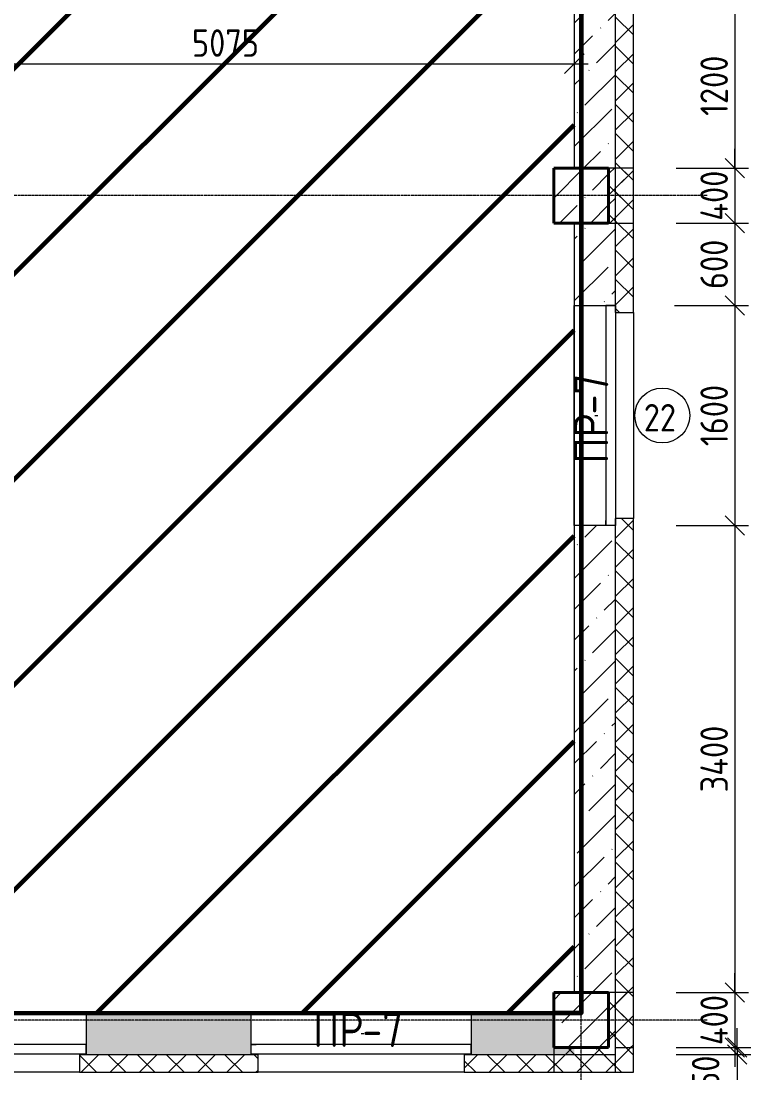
# Model space of a CAD drawing. Header units: millimetres. Extents: x -56773 to 323062, y -262288 to 76460.
# Drawn here: x 57535 to 62844, y -105329 to -97673 of the extents above; entities that cross this region are included whole.
import ezdxf

# ---------------------------------------------------------------- set-up
doc = ezdxf.new("R2010")
doc.units = ezdxf.units.MM
doc.linetypes.add('ADSK_Линия сетки', pattern=[25, 20, -2.5, 0, -2.5])
for name, color, linetype, lineweight in [('1.1)Стяжка керамзит  2 этаж', 5, 'Continuous', 60), ('3.1 Штукатурка внешн стен', 5, 'Continuous', 60), ('_ Окна', 7, 'Continuous', 18), ('Марки', 7, 'Continuous', 20), ('Марки окон', 7, 'Continuous', 20), ('Несущие колонны', 7, 'Continuous', 18), ('Окна', 7, 'Continuous', 9), ('Оси', 7, 'Continuous', 9), ('Размеры', 7, 'Continuous', 9), ('Стены внутренние', 7, 'Continuous', 18), ('Стены наружные', 7, 'Continuous', 18), ('Стены штриховка', 7, 'Continuous', 9)]:
    doc.layers.add(name, color=color, linetype=linetype, lineweight=lineweight)
doc.styles.add('GOST Common_2', font='', dxfattribs={"width": 0.9, "height": 250})
doc.styles.add('GOST Common_3', font='', dxfattribs={"width": 0.9, "height": 200})
doc.styles.get('GOST Common_2').set_extended_font_data('GOST Common')
doc.styles.get('GOST Common_3').set_extended_font_data('GOST Common')
doc.dimstyles.new('ADSK_Основной_2_0', dxfattribs={"dimscale": 304.8, "dimtxt": 201.142999, "dimasz": 0.463911, "dimexe": 0.328084, "dimexo": 0.328084, "dimgap": 0.164042, "dimtad": 1, "dimdec": 3, "dimrnd": 0.001, "dimdsep": 46, "dimtxsty": 'GOST Common_3', "dimblk1": 'OBLIQUE', "dimblk2": 'OBLIQUE', "dimsah": 1, "dimcen": 0.09, "dimdle": 0.328084, "dimazin": 2, "dimtfac": 1, "dimtdec": 4, "dimtix": 1, "dimtmove": 0, "dimatfit": 3, "dimfxl": 1, "dimtvp": 1, "dimtolj": 1, "dimtzin": 0, "dimlwd": 20, "dimlwe": 20, "dimarcsym": 2})
doc.dimstyles.new('ADSK_Основной_2_0_1', dxfattribs={"dimscale": 304.8, "dimtxt": 201.142999, "dimasz": 0.463911, "dimexe": 0.328084, "dimexo": 0.328084, "dimgap": 0.164042, "dimtad": 1, "dimdec": 3, "dimrnd": 0.001, "dimdsep": 46, "dimtxsty": 'GOST Common_3', "dimblk1": 'OBLIQUE', "dimblk2": 'OBLIQUE', "dimsah": 1, "dimcen": 0.09, "dimdle": 0.328084, "dimazin": 2, "dimtfac": 1, "dimtdec": 4, "dimtix": 1, "dimtmove": 1, "dimatfit": 3, "dimfxl": 1, "dimtvp": 1, "dimtolj": 1, "dimtzin": 0, "dimlwd": 20, "dimlwe": 20, "dimarcsym": 2})
doc.dimstyles.new('ADSK_Основной_2_0_2', dxfattribs={"dimscale": 304.8, "dimtxt": 201.142999, "dimasz": 0.463911, "dimexe": 0.328084, "dimexo": 0.328084, "dimgap": 0.164042, "dimtad": 1, "dimdec": 3, "dimrnd": 0.001, "dimdsep": 46, "dimtxsty": 'GOST Common_3', "dimblk1": 'OBLIQUE', "dimblk2": 'OBLIQUE', "dimsah": 1, "dimcen": 0.09, "dimdle": 0.328084, "dimazin": 2, "dimtfac": 1, "dimtdec": 4, "dimtix": 1, "dimtmove": 0, "dimatfit": 3, "dimfxl": 1, "dimtvp": 1, "dimtolj": 1, "dimtzin": 0, "dimlwd": 20, "dimlwe": 20, "dimarcsym": 2})
pattern_1 = [(45, (9.36, -97949.04), (-224.5064, 224.5064), []), (45, (233.87, -97949.04), (-224.5064, 224.5064), [396.875, -79.375, 3.353, -76.022])]
pattern_2 = [(45, (9.36, -97949.04), (84.18955, 308.69595), [396.875, -79.375, 3.353, -76.022])]
pattern_3 = [(45, (9.36, -97949.04), (-106.066, 106.066), []), (135, (9.36, -97949.04), (-106.066, -106.066), [])]

# ---------------------------------------------------------------- blocks, each defined once
blk = doc.blocks.new('ADSK_КолоннаЖБ_Прямоугольная - 400x400 мм-1807143-Кладочный план 2-го этаж')
at = {"layer": 'Несущие колонны', "lineweight": 40}
for p, q in [((-200, 200), (200, 200)), ((-200, -200), (-200, 200)), ((200, 200), (200, -200)), ((200, -200), (-200, -200))]:
    blk.add_line(p, q, dxfattribs=at)
blk = doc.blocks.new('ОКНО L03 _2СТ_RS - ОК-5_1600х2000h-3556615-Кладочный план 2-го этаж')
at = {"layer": '_ Окна'}
for p, q in [((-838.1, 149), (761.9, 149)), ((-838.1, 149), (-838.1, 79)), ((-838.1, 149), (-833.1, 149)), ((-838.1, 79), (761.9, 79)), ((-838.1, 79), (-803.1, 79)), ((-818.1, 149), (-38.1, 149)), ((-818.1, 79), (-38.1, 79)), ((-38.1, 149), (741.9, 149)), ((-38.1, 79), (741.9, 79)), ((761.9, 79), (726.9, 79)), ((761.9, 149), (756.9, 149)), ((761.9, 149), (761.9, 79))]:
    blk.add_line(p, q, dxfattribs=at)
at = {"layer": 'Окна'}
blk.add_line((-888.1, -150), (811.9, -150), dxfattribs=at)
blk = doc.blocks.new('_Oblique')
at = {"color": 0, "linetype": 'ByBlock', "lineweight": -2}
blk.add_line((-0.5, -0.5), (0.5, 0.5), dxfattribs=at)
blk = doc.blocks.new('*D4539')
at = {"layer": 'Defpoints', "color": 0, "transparency": 16777216}
for p in [(62200.4, -97544.1), (62201.5, -98744.1), (62726.8, -98744.1)]:
    blk.add_point(p, dxfattribs=at)
at = {"layer": 'Размеры', "color": 0, "lineweight": 20, "transparency": 16777216}
for p, q in [((62726.8, -97444.1), (62726.8, -98844.1)), ((62300.4, -97544.1), (62826.8, -97544.1)), ((62301.5, -98744.1), (62826.8, -98744.1))]:
    blk.add_line(p, q, dxfattribs=at)
at = {"layer": 'Размеры', "color": 0, "lineweight": 20, "transparency": 16777216, "xscale": 141.4, "yscale": 141.4, "zscale": 141.4}
for p, rotation in [((62726.8, -97544.1), 90), ((62726.8, -98744.1), 270)]:
    blk.add_blockref('_Oblique', p, dxfattribs=dict(at, rotation=rotation))
at = {"layer": 'Размеры', "color": 0, "lineweight": 9, "transparency": 16777216, "insert": (62576.8, -98144.1), "char_height": 200, "width": 560.473, "attachment_point": 5, "rotation": 90, "style": 'GOST Common_3'}
blk.add_mtext('\\A1;1200', dxfattribs=at)
blk = doc.blocks.new('*D4540')
at = {"layer": 'Defpoints', "color": 0, "transparency": 16777216}
for p in [(62201.5, -98744.1), (62201.4, -99144.1), (62726.8, -99144.1)]:
    blk.add_point(p, dxfattribs=at)
at = {"layer": 'Размеры', "color": 0, "lineweight": 20, "transparency": 16777216}
for p, q in [((62726.8, -98744.1), (62726.8, -98602.7)), ((62301.5, -98744.1), (62826.8, -98744.1)), ((62726.8, -98744.1), (62726.8, -99144.1)), ((62301.4, -99144.1), (62826.8, -99144.1)), ((62726.8, -99144.1), (62726.8, -99285.5))]:
    blk.add_line(p, q, dxfattribs=at)
at = {"layer": 'Размеры', "color": 0, "lineweight": 20, "transparency": 16777216, "xscale": 141.4, "yscale": 141.4, "zscale": 141.4}
for p, rotation in [((62726.8, -98744.1), 270), ((62726.8, -99144.1), 90)]:
    blk.add_blockref('_Oblique', p, dxfattribs=dict(at, rotation=rotation))
at = {"layer": 'Размеры', "color": 0, "lineweight": 9, "transparency": 16777216, "insert": (62576.8, -98944.1), "char_height": 200, "width": 474.561, "attachment_point": 5, "rotation": 90, "style": 'GOST Common_3'}
blk.add_mtext('\\A1;400', dxfattribs=at)
blk = doc.blocks.new('*D4541')
at = {"layer": 'Defpoints', "color": 0, "transparency": 16777216}
for p in [(62201.4, -99144.1), (62187.7, -99744.1), (62726.8, -99744.1)]:
    blk.add_point(p, dxfattribs=at)
at = {"layer": 'Размеры', "color": 0, "lineweight": 20, "transparency": 16777216}
for p, q in [((62726.8, -99044.1), (62726.8, -99844.1)), ((62301.4, -99144.1), (62826.8, -99144.1)), ((62287.7, -99744.1), (62826.8, -99744.1))]:
    blk.add_line(p, q, dxfattribs=at)
at = {"layer": 'Размеры', "color": 0, "lineweight": 20, "transparency": 16777216, "xscale": 141.4, "yscale": 141.4, "zscale": 141.4}
for p, rotation in [((62726.8, -99144.1), 90), ((62726.8, -99744.1), 270)]:
    blk.add_blockref('_Oblique', p, dxfattribs=dict(at, rotation=rotation))
at = {"layer": 'Размеры', "color": 0, "lineweight": 9, "transparency": 16777216, "insert": (62576.8, -99444.1), "char_height": 200, "width": 454.106, "attachment_point": 5, "rotation": 90, "style": 'GOST Common_3'}
blk.add_mtext('\\A1;600', dxfattribs=at)
blk = doc.blocks.new('*D4542')
at = {"layer": 'Defpoints', "color": 0, "transparency": 16777216}
for p in [(62187.7, -99744.1), (62200.4, -101344.1), (62726.8, -101344.1)]:
    blk.add_point(p, dxfattribs=at)
at = {"layer": 'Размеры', "color": 0, "lineweight": 20, "transparency": 16777216}
for p, q in [((62726.8, -99644.1), (62726.8, -101444.1)), ((62287.7, -99744.1), (62826.8, -99744.1)), ((62300.4, -101344.1), (62826.8, -101344.1))]:
    blk.add_line(p, q, dxfattribs=at)
at = {"layer": 'Размеры', "color": 0, "lineweight": 20, "transparency": 16777216, "xscale": 141.4, "yscale": 141.4, "zscale": 141.4}
for p, rotation in [((62726.8, -99744.1), 90), ((62726.8, -101344.1), 270)]:
    blk.add_blockref('_Oblique', p, dxfattribs=dict(at, rotation=rotation))
at = {"layer": 'Размеры', "color": 0, "lineweight": 9, "transparency": 16777216, "insert": (62576.8, -100544.1), "char_height": 200, "width": 560.473, "attachment_point": 5, "rotation": 90, "style": 'GOST Common_3'}
blk.add_mtext('\\A1;1600', dxfattribs=at)
blk = doc.blocks.new('*D4543')
at = {"layer": 'Defpoints', "color": 0, "transparency": 16777216}
for p in [(62200.4, -101344.1), (62201.5, -104744.1), (62726.8, -104744.1)]:
    blk.add_point(p, dxfattribs=at)
at = {"layer": 'Размеры', "color": 0, "lineweight": 20, "transparency": 16777216}
for p, q in [((62726.8, -101244.1), (62726.8, -104844.1)), ((62300.4, -101344.1), (62826.8, -101344.1)), ((62301.5, -104744.1), (62826.8, -104744.1))]:
    blk.add_line(p, q, dxfattribs=at)
at = {"layer": 'Размеры', "color": 0, "lineweight": 20, "transparency": 16777216, "xscale": 141.4, "yscale": 141.4, "zscale": 141.4}
for p, rotation in [((62726.8, -101344.1), 90), ((62726.8, -104744.1), 270)]:
    blk.add_blockref('_Oblique', p, dxfattribs=dict(at, rotation=rotation))
at = {"layer": 'Размеры', "color": 0, "lineweight": 9, "transparency": 16777216, "insert": (62576.8, -103044.1), "char_height": 200, "width": 625.93, "attachment_point": 5, "rotation": 90, "style": 'GOST Common_3'}
blk.add_mtext('\\A1;3400', dxfattribs=at)
blk = doc.blocks.new('*D4544')
at = {"layer": 'Defpoints', "color": 0, "transparency": 16777216}
for p in [(62201.5, -104744.1), (62201.5, -105144.1), (62726.8, -105144.1)]:
    blk.add_point(p, dxfattribs=at)
at = {"layer": 'Размеры', "color": 0, "lineweight": 20, "transparency": 16777216}
for p, q in [((62726.8, -104744.1), (62726.8, -104602.7)), ((62301.5, -104744.1), (62826.8, -104744.1)), ((62726.8, -104744.1), (62726.8, -105144.1)), ((62301.5, -105144.1), (62826.8, -105144.1)), ((62726.8, -105144.1), (62726.8, -105285.5))]:
    blk.add_line(p, q, dxfattribs=at)
at = {"layer": 'Размеры', "color": 0, "lineweight": 20, "transparency": 16777216, "xscale": 141.4, "yscale": 141.4, "zscale": 141.4}
for p, rotation in [((62726.8, -104744.1), 270), ((62726.8, -105144.1), 90)]:
    blk.add_blockref('_Oblique', p, dxfattribs=dict(at, rotation=rotation))
at = {"layer": 'Размеры', "color": 0, "lineweight": 9, "transparency": 16777216, "insert": (62576.8, -104944.1), "char_height": 200, "width": 474.561, "attachment_point": 5, "rotation": 90, "style": 'GOST Common_3'}
blk.add_mtext('\\A1;400', dxfattribs=at)
blk = doc.blocks.new('*D4545')
at = {"layer": 'Defpoints', "color": 0, "transparency": 16777216}
for p in [(62201.5, -105144.1), (62201.4, -105194.1), (62744.5, -105194.1)]:
    blk.add_point(p, dxfattribs=at)
at = {"layer": 'Размеры', "color": 0, "lineweight": 20, "transparency": 16777216}
for p, q in [((62744.5, -105144.1), (62744.5, -105002.7)), ((62301.5, -105144.1), (62844.5, -105144.1)), ((62744.5, -105144.1), (62744.5, -105194.1)), ((62301.4, -105194.1), (62844.5, -105194.1)), ((62744.5, -105194.1), (62744.5, -105476.9))]:
    blk.add_line(p, q, dxfattribs=at)
at = {"layer": 'Размеры', "color": 0, "lineweight": 20, "transparency": 16777216, "xscale": 141.4, "yscale": 141.4, "zscale": 141.4}
for p, rotation in [((62744.5, -105144.1), 270), ((62744.5, -105194.1), 90)]:
    blk.add_blockref('_Oblique', p, dxfattribs=dict(at, rotation=rotation))
at = {"layer": 'Размеры', "color": 0, "lineweight": 9, "transparency": 16777216, "insert": (62415.4, -105444.9), "char_height": 200, "width": 302.737, "attachment_point": 1, "rotation": 90, "line_spacing_factor": 1.022761, "style": 'GOST Common_3'}
blk.add_mtext('\\A1;50', dxfattribs=at)
blk = doc.blocks.new('*D4877')
at = {"layer": 'Defpoints', "color": 0, "transparency": 16777216}
for p in [(61559.4, -97883.5), (61559.4, -97983.5), (56484.4, -98369.1)]:
    blk.add_point(p, dxfattribs=at)
at = {"layer": 'Размеры', "color": 0, "lineweight": 20, "transparency": 16777216}
for p, q in [((56484.4, -98269.1), (56484.4, -97883.5)), ((56384.4, -97983.5), (61659.4, -97983.5)), ((61559.4, -97983.5), (61559.4, -98083.5))]:
    blk.add_line(p, q, dxfattribs=at)
at = {"layer": 'Размеры', "color": 0, "lineweight": 20, "transparency": 16777216, "xscale": 141.4, "yscale": 141.4, "zscale": 141.4, "rotation": 180}
blk.add_blockref('_Oblique', (56484.4, -97983.5), dxfattribs=at)
at = {"layer": 'Размеры', "color": 0, "lineweight": 20, "transparency": 16777216, "xscale": 141.4, "yscale": 141.4, "zscale": 141.4}
blk.add_blockref('_Oblique', (61559.4, -97983.5), dxfattribs=at)
at = {"layer": 'Размеры', "color": 0, "lineweight": 9, "transparency": 16777216, "insert": (59021.9, -97833.5), "char_height": 200, "width": 605.475, "attachment_point": 5, "style": 'GOST Common_3'}
blk.add_mtext('\\A1;5075', dxfattribs=at)
blk = doc.blocks.new('М_окна1 - Маркировка типоразмера-1510237-Кладочный план 2-го этаж')
at = {"layer": 'Марки окон'}
blk.add_circle((0, 0), 2, dxfattribs=at)
blk = doc.blocks.new('ADSK_Марка_Отверстие - Экземпляр_Только Марка-157312-Кладочный план 2-го этаж')
at = {"layer": 'Марки'}
blk.add_line((0, 0), (0.2, 0), dxfattribs=at)

msp = doc.modelspace()

# ---------------------------------------------------------------- hatches: boundary and pattern name
at = {"layer": '1.1)Стяжка керамзит  2 этаж', "transparency": 33554687}
h = msp.add_hatch(dxfattribs=at)
h.set_pattern_fill('ANSI31', color=5, scale=333)
h.paths.add_polyline_path([(61559.3615, -95894.0666), (61559.3615, -95119.0666), (60184.3615, -95119.0666), (60184.3615, -94994.0666), (60309.3615, -94994.0666), (60309.3615, -94269.0666), (61559.3615, -94269.0666), (61559.3615, -93744.0666), (61559.3615, -92094.0666), (61559.3615, -88744.0666), (61409.3615, -88744.0666), (61409.3615, -88594.0666), (60809.3615, -88594.0666), (59159.3615, -88594.0666), (58859.3615, -88594.0666), (58859.3615, -92369.0666), (58734.3615, -92369.0666), (58734.3615, -88594.0666), (58009.3615, -88594.0666), (56359.3615, -88594.0666), (55809.3615, -88594.0666), (55809.3615, -88744.0666), (55534.3615, -88744.0666), (55534.3615, -92344.0666), (55409.3615, -92344.0666), (55409.3615, -88744.0666), (55409.3615, -88594.0666), (54809.3615, -88594.0666), (53159.3615, -88594.0666), (52759.3615, -88594.0666), (52759.3615, -94994.0666), (53184.3615, -94994.0666), (53184.3615, -95119.0666), (52534.3615, -95119.0666), (52534.3615, -94994.0666), (52634.3615, -94994.0666), (52634.3615, -88594.0666), (52009.3615, -88594.0666), (50359.3615, -88594.0666), (49862.837, -88594.0666), (49862.837, -94269.0666), (51184.3615, -94269.0666), (51184.3615, -94994.0666), (51284.3615, -94994.0666), (51284.3615, -95119.0666), (50169.3615, -95119.0666), (50169.3615, -95344.0666), (49862.837, -95344.0666), (49862.837, -98369.0666), (50734.3615, -98369.0666), (50734.3615, -98494.0666), (50609.3615, -98494.0666), (50609.3615, -99219.0666), (49862.837, -99219.0666), (49862.837, -104894.0666), (50409.3615, -104894.0666), (52059.3615, -104894.0666), (52459.3615, -104894.0666), (52459.3615, -101344.0666), (52584.3615, -101344.0666), (52584.3615, -104894.0666), (53209.3615, -104894.0666), (54859.3615, -104894.0666), (55409.3615, -104894.0666), (55409.3615, -104744.0666), (55684.3615, -104744.0666), (55684.3615, -101444.0666), (55809.3615, -101444.0666), (55809.3615, -104744.0666), (55809.3615, -104894.0666), (56409.3615, -104894.0666), (58059.3615, -104894.0666), (59209.3615, -104894.0666), (60859.3615, -104894.0666), (61409.3615, -104894.0666), (61409.3615, -104744.0666), (61559.3615, -104744.0666), (61559.3615, -101344.0666), (61559.3615, -99694.0666), (61559.3615, -99144.0666), (61409.3615, -99144.0666), (61409.3615, -98744.0666), (61559.3615, -98744.0666), (61559.3615, -97544.0666)])
h.paths.add_polyline_path([(56484.3615, -98369.0666), (56484.3615, -99219.0666), (55809.3615, -99219.0666), (55809.3615, -100244.0666), (55684.3615, -100244.0666), (55684.3615, -99219.0666), (52584.3615, -99219.0666), (52584.3615, -100344.0666), (52459.3615, -100344.0666), (52459.3615, -99219.0666), (52059.3615, -99219.0666), (52059.3615, -98494.0666), (51934.3615, -98494.0666), (51934.3615, -98369.0666)], flags=16)
h.paths.add_polyline_path([(55709.3615, -100219.0666), (55709.3615, -99194.0666), (55684.3615, -99194.0666), (55684.3615, -99219.0666)], flags=0)
h.paths.add_polyline_path([(56459.3615, -98394.0666), (56459.3615, -99194.0666), (55809.3615, -99194.0666), (55809.3615, -99219.0666), (55784.3615, -100219.0666), (55784.3615, -99144.0666), (55709.3615, -99144.0666), (54559.3615, -99144.0666), (54559.3615, -98469.0666), (54509.3615, -98469.0666), (54509.3615, -99144.0666), (53034.3615, -99144.0666), (53009.3615, -99144.0666), (53009.3615, -98469.0666), (52959.3615, -98469.0666), (52959.3615, -99144.0666), (52134.3615, -99144.0666), (52134.3615, -98469.0666), (52084.3615, -98469.0666), (52084.3615, -98494.0666), (52059.3615, -98494.0666), (51959.3615, -98469.0666), (51959.3615, -98394.0666)], flags=0)
h.paths.add_polyline_path([(55709.3615, -98744.0666), (55784.3615, -98744.0666), (55784.3615, -98469.0666), (56409.3615, -98469.0666), (56409.3615, -99144.0666), (55809.3615, -99144.0666), (55784.3615, -99144.0666), (55709.3615, -99144.0666), (55684.3615, -99144.0666), (55409.3615, -99144.0666), (55409.3615, -98744.0666), (55684.3615, -98744.0666), (55684.3615, -98494.0666), (55709.3615, -98469.0666)], flags=0)
h.paths.add_polyline_path([(55809.3615, -98744.0666), (55809.3615, -99144.0666), (55409.3615, -99144.0666), (55409.3615, -98744.0666)], flags=0)
h.paths.add_polyline_path([(54384.3615, -95119.0666), (54384.3615, -94994.0666), (54509.3615, -94994.0666), (54509.3615, -94269.0666), (55409.3615, -94269.0666), (55409.3615, -93344.0666), (55534.3615, -93344.0666), (55534.3615, -94269.0666), (57034.3615, -94269.0666), (57034.3615, -94994.0666), (57159.3615, -94994.0666), (57159.3615, -95119.0666)], flags=16)
h.paths.add_polyline_path([(54409.3615, -95019.0666), (54534.3615, -95019.0666), (54534.3615, -94994.0666), (54509.3615, -94994.0666)], flags=0)
h.paths.add_polyline_path([(54584.3615, -94994.0666), (54584.3615, -94344.0666), (56959.3615, -94344.0666), (56959.3615, -94994.0666)], flags=0)
h.paths.add_polyline_path([(55409.3615, -94744.0666), (55409.3615, -94344.0666), (55809.3615, -94344.0666), (55809.3615, -94744.0666)], flags=0)
h.paths.add_polyline_path([(55509.3615, -93369.0666), (55509.3615, -94294.0666), (55534.3615, -94294.0666), (55534.3615, -94269.0666)], flags=0)
h.paths.add_polyline_path([(58359.3615, -95119.0666), (58359.3615, -94994.0666), (58734.3615, -94994.0666), (58734.3615, -93369.0666), (58859.3615, -93369.0666), (58859.3615, -94994.0666), (58984.3615, -94994.0666), (58984.3615, -95119.0666)], flags=16)
h.paths.add_polyline_path([(51154.1182, -105202.5854), (51707.6896, -105202.5854), (51707.6896, -104827.5854), (51154.1182, -104827.5854)], flags=9)
h.paths.add_polyline_path([(50796.9307, -105202.5854), (51329.0735, -105202.5854), (51329.0735, -104827.5854), (50796.9307, -104827.5854)], flags=9)
h.paths.add_polyline_path([(53954.1182, -105202.5854), (54507.6896, -105202.5854), (54507.6896, -104827.5854), (53954.1182, -104827.5854)], flags=9)
h.paths.add_polyline_path([(53596.9307, -105202.5854), (54129.0735, -105202.5854), (54129.0735, -104827.5854), (53596.9307, -104827.5854)], flags=9)
h.paths.add_polyline_path([(57154.1182, -105202.5854), (57707.6896, -105202.5854), (57707.6896, -104827.5854), (57154.1182, -104827.5854)], flags=9)
h.paths.add_polyline_path([(56796.9307, -105202.5854), (57329.0735, -105202.5854), (57329.0735, -104827.5854), (56796.9307, -104827.5854)], flags=9)
h.paths.add_polyline_path([(59954.1182, -105202.5854), (60507.6896, -105202.5854), (60507.6896, -104827.5854), (59954.1182, -104827.5854)], flags=9)
h.paths.add_polyline_path([(59596.9307, -105202.5854), (60129.0735, -105202.5854), (60129.0735, -104827.5854), (59596.9307, -104827.5854)], flags=9)
h.paths.add_polyline_path([(61868.8804, -100599.3099), (61868.8804, -100045.7385), (61493.8804, -100045.7385), (61493.8804, -100599.3099)], flags=9)
h.paths.add_polyline_path([(61868.8804, -100956.4974), (61868.8804, -100424.3546), (61493.8804, -100424.3546), (61493.8804, -100956.4974)], flags=9)
h.paths.add_polyline_path([(61868.8804, -96799.3099), (61868.8804, -96245.7385), (61493.8804, -96245.7385), (61493.8804, -96799.3099)], flags=9)
h.paths.add_polyline_path([(61868.8804, -97156.4974), (61868.8804, -96624.3546), (61493.8804, -96624.3546), (61493.8804, -97156.4974)], flags=9)
h.paths.add_polyline_path([(61868.8804, -92999.3099), (61868.8804, -92445.7385), (61493.8804, -92445.7385), (61493.8804, -92999.3099)], flags=9)
h.paths.add_polyline_path([(61868.8804, -93356.4974), (61868.8804, -92824.3546), (61493.8804, -92824.3546), (61493.8804, -93356.4974)], flags=9)
at = {"layer": 'Несущие колонны', "lineweight": 9}
h = msp.add_hatch(dxfattribs=at)
h.set_pattern_fill('FP_1', color=256, style=0, pattern_type=2)
h.set_pattern_definition(pattern_1)
h.paths.add_polyline_path([(61409.3615, -99144.0666), (61809.3615, -99144.0666), (61809.3615, -98744.0666), (61409.3615, -98744.0666)])
h = msp.add_hatch(dxfattribs=at)
h.set_pattern_fill('FP_1', color=256, style=0, pattern_type=2)
h.set_pattern_definition(pattern_1)
h.paths.add_polyline_path([(61559.3615, -105144.0666), (61809.3615, -105144.0666), (61809.3615, -104744.0666), (61409.3615, -104744.0666), (61409.3615, -105144.0666)])
at = {"layer": 'Стены внутренние', "lineweight": 9}
h = msp.add_hatch(dxfattribs=at)
h.set_pattern_fill('FP_2', color=256, style=0, pattern_type=2)
h.set_pattern_definition(pattern_2)
h.paths.add_polyline_path([(61559.3615, -105194.0666), (61859.3615, -105194.0666), (61858.3615, -101344.0666), (61559.3615, -101344.0666), (61559.3615, -104744.0666), (61809.3615, -104744.0666), (61809.3615, -105144.0666), (61559.3615, -105144.0666)])
h.paths.add_polyline_path([(61859.3615, -99794.0666), (61858.3615, -97544.0666), (61559.3615, -97544.0666), (61559.3615, -98744.0666), (61809.3615, -98744.0666), (61809.3615, -99144.0666), (61559.3615, -99144.0666), (61559.3615, -99744.0666), (61858.3615, -99744.0666), (61858.3615, -99794.0666)])
h.paths.add_polyline_path([(61859.3615, -95994.0666), (61858.3615, -93744.0666), (61559.3615, -93744.0666), (61559.3615, -94344.0666), (61809.3615, -94344.0666), (61809.3615, -94744.0666), (61559.3615, -94744.0666), (61559.3615, -95944.0666), (61858.3615, -95944.0666), (61858.3615, -95994.0666)])
h.paths.add_polyline_path([(61859.3615, -92194.0666), (61859.3615, -88594.0666), (61809.3615, -88594.0666), (61809.3615, -88744.0666), (61559.3615, -88744.0666), (61559.3615, -92144.0666), (61858.3615, -92144.0666), (61858.3615, -92194.0666)])
h = msp.add_hatch(dxfattribs=at)
h.set_pattern_fill('FP_2', color=256, style=0, pattern_type=2)
h.set_pattern_definition(pattern_2)
h.paths.add_polyline_path([(56459.3615, -105194.0666), (56459.3615, -105193.0666), (56409.3615, -105193.0666), (56409.3615, -104894.0666), (55809.3615, -104894.0666), (55809.3615, -105144.0666), (55409.3615, -105144.0666), (55409.3615, -104894.0666), (54809.3615, -104894.0666), (54809.3615, -105193.0666), (56326.6505, -105194.0666)])
h.paths.add_polyline_path([(59222.263, -105194.0666), (59209.3615, -105193.0666), (59209.3615, -104894.0666), (58009.3615, -104894.0666), (58009.3615, -105193.0666), (57959.3615, -105194.0666)])
h.paths.add_polyline_path([(61393.9725, -105194.0666), (61559.3615, -105194.0666), (61559.3615, -105144.0666), (61409.3615, -105144.0666), (61409.3615, -104894.0666), (60809.3615, -104894.0666), (60809.3615, -105193.0666), (60759.3615, -105194.0666)])
h.paths.add_polyline_path([(44959.3615, -105194.0666), (46909.3615, -105193.0666), (46909.3615, -104894.0666), (46009.3615, -104894.0666), (46009.3615, -105144.0666), (45609.3615, -105144.0666), (45609.3615, -104894.0666), (45009.3615, -104894.0666), (45009.3615, -105193.0666), (44959.3615, -105193.0666)])
h.paths.add_polyline_path([(37459.3615, -105194.0666), (37459.3615, -105193.0666), (37409.3615, -105193.0666), (37409.3615, -104894.0666), (36209.3615, -104894.0666), (36209.3615, -105193.0666), (36159.3615, -105194.0666)])
h.paths.add_polyline_path([(40659.3615, -105194.0666), (40659.3615, -105193.0666), (40609.3615, -105193.0666), (40609.3615, -104894.0666), (40009.3615, -104894.0666), (40009.3615, -105144.0666), (39609.3615, -105144.0666), (39609.3615, -104894.0666), (39009.3615, -104894.0666), (39009.3615, -105193.0666), (38959.3615, -105194.0666)])
h.paths.add_polyline_path([(50459.3615, -105194.0666), (50459.3615, -105193.0666), (50409.3615, -105193.0666), (50409.3615, -104894.0666), (49809.3615, -104894.0666), (49809.3615, -105144.0666), (49409.3615, -105144.0666), (49409.3615, -104894.0666), (48509.3615, -104894.0666), (48509.3615, -105193.0666), (48459.3615, -105194.0666)])
h.paths.add_polyline_path([(53259.3615, -105194.0666), (53259.3615, -105193.0666), (53209.3615, -105193.0666), (53209.3615, -104894.0666), (52009.3615, -104894.0666), (52009.3615, -105193.0666), (51959.3615, -105194.0666)])
h.paths.add_polyline_path([(42159.3615, -105194.0666), (43409.3615, -105193.0666), (43409.3615, -104894.0666), (42209.3615, -104894.0666), (42209.3615, -105193.0666), (42159.3615, -105193.0666)])
h.paths.add_polyline_path([(30266.1372, -105194.0666), (31409.3615, -105193.0666), (31409.3615, -104894.0666), (30209.3615, -104894.0666), (30209.3615, -105193.0666), (30159.3615, -105194.0666)])
h.paths.add_polyline_path([(19459.3615, -105194.0666), (19459.3615, -105193.0666), (19409.3615, -105193.0666), (19409.3615, -104894.0666), (18209.3615, -104894.0666), (18209.3615, -105193.0666), (18683.6869, -105194.0666)])
h.paths.add_polyline_path([(15609.3615, -105194.0666), (15609.3615, -104894.0666), (15009.3615, -104894.0666), (15009.3615, -105144.0666), (14609.3615, -105144.0666), (14609.3615, -104894.0666), (14009.3615, -104894.0666), (14009.3615, -105193.0666), (13959.3615, -105194.0666)])
h.paths.add_polyline_path([(20959.3615, -105194.0666), (21609.3615, -105194.0666), (21609.3615, -104894.0666), (21009.3615, -104894.0666), (21009.3615, -105193.0666), (20959.3615, -105193.0666)])
h.paths.add_polyline_path([(28659.3615, -105194.0666), (28659.3615, -105193.0666), (28609.3615, -105193.0666), (28609.3615, -104894.0666), (28009.3615, -104894.0666), (28009.3615, -105144.0666), (27609.3615, -105144.0666), (27609.3615, -104894.0666), (27009.3615, -104894.0666), (27009.3615, -105193.0666), (27370.5247, -105194.0666)])
h.paths.add_polyline_path([(32959.3615, -105194.0666), (34609.3615, -105193.0666), (34609.3615, -104894.0666), (34009.3615, -104894.0666), (34009.3615, -105144.0666), (33609.3615, -105144.0666), (33609.3615, -104894.0666), (33009.3615, -104894.0666), (33009.3615, -105193.0666), (32959.3615, -105193.0666)])
h.paths.add_polyline_path([(22009.3615, -105194.0666), (22609.3615, -105193.0666), (22609.3615, -104894.0666), (22009.3615, -104894.0666), (22009.3615, -105144.0666)])
h.paths.add_polyline_path([(25459.3615, -105194.0666), (25459.3615, -105193.0666), (25409.3615, -105193.0666), (25409.3615, -104894.0666), (24209.3615, -104894.0666), (24209.3615, -105193.0666), (24474.9121, -105194.0666)])
h.paths.add_polyline_path([(16009.3615, -105194.0666), (16609.3615, -105193.0666), (16609.3615, -104894.0666), (16009.3615, -104894.0666), (16009.3615, -105144.0666)])
h.paths.add_polyline_path([(6459.3615, -105194.0666), (6459.3615, -105193.0666), (6409.3615, -105193.0666), (6409.3615, -104894.0666), (5209.3615, -104894.0666), (5209.3615, -105193.0666), (5159.3615, -105194.0666)])
h.paths.add_polyline_path([(-5540.6385, -105194.0666), (-5540.6385, -105193.0666), (-5590.6385, -105193.0666), (-5590.6385, -104894.0666), (-6790.6385, -104894.0666), (-6790.6385, -105193.0666), (-6840.6385, -105194.0666)])
h.paths.add_polyline_path([(-2340.6385, -105194.0666), (-2340.6385, -105193.0666), (-2390.6385, -105193.0666), (-2390.6385, -104894.0666), (-2990.6385, -104894.0666), (-2990.6385, -105144.0666), (-3390.6385, -105144.0666), (-3390.6385, -104894.0666), (-3990.6385, -104894.0666), (-3990.6385, -105193.0666), (-4040.6385, -105194.0666)])
h.paths.add_polyline_path([(1959.3615, -105194.0666), (3609.3615, -105193.0666), (3609.3615, -104894.0666), (3009.3615, -104894.0666), (3009.3615, -105144.0666), (2609.3615, -105144.0666), (2609.3615, -104894.0666), (2009.3615, -104894.0666), (2009.3615, -105193.0666), (1959.3615, -105193.0666)])
h.paths.add_polyline_path([(12459.3615, -105194.0666), (12459.3615, -105193.0666), (12409.3615, -105193.0666), (12409.3615, -104894.0666), (11209.3615, -104894.0666), (11209.3615, -105193.0666), (11159.3615, -105194.0666)])
h.paths.add_polyline_path([(9659.3615, -105194.0666), (9659.3615, -105193.0666), (9609.3615, -105193.0666), (9609.3615, -104894.0666), (9009.3615, -104894.0666), (9009.3615, -105144.0666), (8609.3615, -105144.0666), (8609.3615, -104894.0666), (8009.3615, -104894.0666), (8009.3615, -105193.0666), (7959.3615, -105194.0666)])
h.paths.add_polyline_path([(459.3615, -105194.0666), (459.3615, -105193.0666), (409.3615, -105193.0666), (409.3615, -104894.0666), (-790.6385, -104894.0666), (-790.6385, -105193.0666), (-840.6385, -105194.0666)])
h.paths.add_polyline_path([(-8340.6385, -105194.0666), (-8340.6385, -105193.0666), (-8390.6385, -105193.0666), (-8390.6385, -104894.0666), (-8990.6385, -104894.0666), (-8990.6385, -105144.0666), (-9390.6385, -105144.0666), (-9390.6385, -104894.0666), (-10590.6385, -104894.0666), (-10590.6385, -105193.0666), (-10272.4389, -105194.0666)])
h.paths.add_polyline_path([(-17240.6385, -105194.0666), (-15990.6385, -105193.0666), (-15990.6385, -104894.0666), (-17190.6385, -104894.0666), (-17190.6385, -105193.0666), (-17240.6385, -105193.0666)])
h.paths.add_polyline_path([(-18959.2766, -105194.0666), (-18790.6385, -105193.0666), (-18790.6385, -104894.0666), (-19390.6385, -104894.0666), (-19390.6385, -105194.0666)])
h.paths.add_polyline_path([(-13168.0514, -105194.0666), (-12190.6385, -105193.0666), (-12190.6385, -104894.0666), (-13390.6385, -104894.0666), (-13390.6385, -105144.0666), (-13790.6385, -105144.0666), (-13790.6385, -104894.0666), (-14390.6385, -104894.0666), (-14390.6385, -105193.0666), (-13891.9546, -105194.0666)])
at = {"layer": 'Стены наружные', "lineweight": 9}
h = msp.add_hatch(dxfattribs=at)
h.set_pattern_fill('FP_4', color=256, style=0, pattern_type=2)
h.set_pattern_definition(pattern_3)
h.paths.add_polyline_path([(61989.3615, -105194.0666), (61989.3615, -101294.0666), (61859.3615, -101294.0666), (61859.3615, -105194.0666)])
h.paths.add_polyline_path([(61989.3615, -99794.0666), (61989.3615, -97494.0666), (61859.3615, -97494.0666), (61859.3615, -99794.0666)])
h.paths.add_polyline_path([(61859.3615, -95994.0666), (61989.3615, -95994.0666), (61989.3615, -93694.0666), (61859.3615, -93694.0666), (61859.3615, -95757.2112)])
h.paths.add_polyline_path([(61859.3615, -92194.0666), (61989.3615, -92194.0666), (61989.3615, -88294.0666), (61859.3615, -88294.0666), (61859.3615, -90009.0608)])
h = msp.add_hatch(dxfattribs=at)
h.set_pattern_fill('FP_4', color=256, style=0, pattern_type=2)
h.set_pattern_definition(pattern_3)
h.paths.add_polyline_path([(61809.3615, -99144.0666), (61989.3615, -99144.0666), (61989.3615, -98744.0666), (61809.3615, -98744.0666)])
h = msp.add_hatch(dxfattribs=at)
h.set_pattern_fill('FP_4', color=256, style=0, pattern_type=2)
h.set_pattern_definition(pattern_3)
h.paths.add_polyline_path([(61989.3615, -105144.0666), (61989.3615, -104744.0666), (61809.3615, -104744.0666), (61809.3615, -105144.0666), (61859.3615, -105144.0666)])
h = msp.add_hatch(dxfattribs=at)
h.set_pattern_fill('FP_4', color=256, style=0, pattern_type=2)
h.set_pattern_definition(pattern_3)
h.paths.add_polyline_path([(61859.3615, -105324.0666), (61859.3615, -105144.0666), (61409.3615, -105144.0666), (61409.3615, -105324.0666)])
h = msp.add_hatch(dxfattribs=at)
h.set_pattern_fill('FP_4', color=256, style=0, pattern_type=2)
h.set_pattern_definition(pattern_3)
h.paths.add_polyline_path([(60759.3615, -105324.0666), (61989.3615, -105324.0666), (61989.3615, -105194.0666), (60759.3615, -105194.0666)])
h.paths.add_polyline_path([(59222.263, -105324.0666), (59259.3615, -105324.0666), (59259.3615, -105194.0666), (57959.3615, -105194.0666), (57959.3615, -105324.0666)])
h.paths.add_polyline_path([(46959.3615, -105324.0666), (46959.3615, -105194.0666), (44959.3615, -105194.0666), (44959.3615, -105324.0666)])
h.paths.add_polyline_path([(50459.3615, -105324.0666), (50459.3615, -105194.0666), (48459.3615, -105194.0666), (48459.3615, -105324.0666)])
h.paths.add_polyline_path([(37459.3615, -105324.0666), (37459.3615, -105194.0666), (36159.3615, -105194.0666), (36159.3615, -105324.0666)])
h.paths.add_polyline_path([(38959.3615, -105324.0666), (40659.3615, -105324.0666), (40659.3615, -105194.0666), (38959.3615, -105194.0666)])
h.paths.add_polyline_path([(43459.3615, -105324.0666), (43459.3615, -105194.0666), (42159.3615, -105194.0666), (42159.3615, -105324.0666)])
h.paths.add_polyline_path([(56326.6505, -105324.0666), (56459.3615, -105324.0666), (56459.3615, -105194.0666), (54759.3615, -105194.0666), (54759.3615, -105324.0666)])
h.paths.add_polyline_path([(51959.3615, -105324.0666), (53259.3615, -105324.0666), (53259.3615, -105194.0666), (51959.3615, -105194.0666)])
h.paths.add_polyline_path([(25459.3615, -105324.0666), (25459.3615, -105194.0666), (24159.3615, -105194.0666), (24159.3615, -105324.0666), (24474.9121, -105324.0666)])
h.paths.add_polyline_path([(18159.3615, -105324.0666), (19459.3615, -105324.0666), (19459.3615, -105194.0666), (18159.3615, -105194.0666)])
h.paths.add_polyline_path([(16659.3615, -105324.0666), (16659.3615, -105194.0666), (16009.3615, -105194.0666), (16009.3615, -105324.0666)])
h.paths.add_polyline_path([(28659.3615, -105324.0666), (28659.3615, -105194.0666), (26959.3615, -105194.0666), (26959.3615, -105324.0666), (27370.5247, -105324.0666)])
h.paths.add_polyline_path([(21579.2995, -105324.0666), (21609.3615, -105324.0666), (21609.3615, -105194.0666), (20959.3615, -105194.0666), (20959.3615, -105324.0666)])
h.paths.add_polyline_path([(30159.3615, -105324.0666), (31459.3615, -105324.0666), (31459.3615, -105194.0666), (30159.3615, -105194.0666)])
h.paths.add_polyline_path([(22659.3615, -105324.0666), (22659.3615, -105194.0666), (22009.3615, -105194.0666), (22009.3615, -105324.0666)])
h.paths.add_polyline_path([(32959.3615, -105324.0666), (34659.3615, -105324.0666), (34659.3615, -105194.0666), (32959.3615, -105194.0666)])
h.paths.add_polyline_path([(15609.3615, -105324.0666), (15609.3615, -105194.0666), (13959.3615, -105194.0666), (13959.3615, -105324.0666)])
h.paths.add_polyline_path([(-2340.6385, -105324.0666), (-2340.6385, -105194.0666), (-4040.6385, -105194.0666), (-4040.6385, -105324.0666)])
h.paths.add_polyline_path([(12459.3615, -105324.0666), (12459.3615, -105194.0666), (11159.3615, -105194.0666), (11159.3615, -105324.0666)])
h.paths.add_polyline_path([(459.3615, -105324.0666), (459.3615, -105194.0666), (-840.6385, -105194.0666), (-840.6385, -105324.0666)])
h.paths.add_polyline_path([(3659.3615, -105324.0666), (3659.3615, -105194.0666), (1959.3615, -105194.0666), (1959.3615, -105324.0666)])
h.paths.add_polyline_path([(7959.3615, -105324.0666), (9659.3615, -105324.0666), (9659.3615, -105194.0666), (7959.3615, -105194.0666)])
h.paths.add_polyline_path([(6459.3615, -105324.0666), (6459.3615, -105194.0666), (5159.3615, -105194.0666), (5159.3615, -105324.0666)])
h.paths.add_polyline_path([(-13891.9546, -105324.0666), (-12140.6385, -105324.0666), (-12140.6385, -105194.0666), (-14440.6385, -105194.0666), (-14440.6385, -105324.0666)])
h.paths.add_polyline_path([(-10640.6385, -105324.0666), (-8340.6385, -105324.0666), (-8340.6385, -105194.0666), (-10640.6385, -105194.0666)])
h.paths.add_polyline_path([(-16063.664, -105324.0666), (-15940.6385, -105324.0666), (-15940.6385, -105194.0666), (-17240.6385, -105194.0666), (-17240.6385, -105324.0666)])
h.paths.add_polyline_path([(-18740.6385, -105324.0666), (-18740.6385, -105194.0666), (-19790.6385, -105194.0666), (-19790.6385, -105324.0666), (-18959.2766, -105324.0666)])
h.paths.add_polyline_path([(-5540.6385, -105324.0666), (-5540.6385, -105194.0666), (-6840.6385, -105194.0666), (-6840.6385, -105324.0666)])

# ---------------------------------------------------------------- linework, layer by layer
at = {"layer": '3.1 Штукатурка внешн стен'}
for points in [[(61409.3615, -104894.0666), (-19390.6385, -104944.0666), (-19590.6385, -104944.0666), (-19540.6385, -87219.0666)], [(49709.3615, -88594.0666), (61609.3615, -88594.0666), (61609.3615, -104893.9428), (61409.3615, -104893.9428)]]:
    msp.add_lwpolyline(points, dxfattribs=at)
at = {"layer": 'Несущие колонны', "lineweight": 9}
for p, q in [((61559.3615, -98744.0666), (61409.3615, -98744.0666)), ((61409.3615, -98744.0666), (61409.3615, -99144.0666)), ((61809.3615, -98744.0666), (61559.3615, -98744.0666)), ((61809.3615, -99144.0666), (61809.3615, -98744.0666)), ((61409.3615, -99144.0666), (61559.3615, -99144.0666)), ((61559.3615, -99144.0666), (61809.3615, -99144.0666)), ((61559.3615, -104744.0666), (61409.3615, -104744.0666)), ((61409.3615, -104744.0666), (61409.3615, -104894.0666)), ((61809.3615, -104744.0666), (61559.3615, -104744.0666)), ((61809.3615, -105144.0666), (61809.3615, -104744.0666)), ((61409.3615, -104894.0666), (61409.3615, -105144.0666)), ((61409.3615, -105144.0666), (61559.3615, -105144.0666)), ((61559.3615, -105144.0666), (61809.3615, -105144.0666))]:
    msp.add_line(p, q, dxfattribs=at)
at = {"layer": 'Оси', "linetype": 'ADSK_Линия сетки', "lineweight": 5}
for p, q in [((61609.3615, -108922.9178), (61609.3615, -87921.5904)), ((62525.08, -98944.0666), (-25230.7352, -98944.0666)), ((62525.08, -104944.0666), (-25230.7352, -104944.0666))]:
    msp.add_line(p, q, dxfattribs=at)
at = {"layer": 'Стены внутренние', "lineweight": 5}
for p, q in [((61559.3615, -97544.0666), (61559.3615, -98744.0666)), ((61559.3615, -98744.0666), (61809.3615, -98744.0666)), ((61559.3615, -99144.0666), (61559.3615, -99744.0666)), ((61809.3615, -99144.0666), (61559.3615, -99144.0666)), ((61809.3615, -99144.0666), (61809.3615, -99144.0666)), ((61559.3615, -99744.0666), (61858.3615, -99744.0666)), ((61559.3615, -101344.0666), (61559.3615, -99744.0666)), ((61858.3615, -99744.0666), (61858.3615, -99794.0666)), ((61858.3615, -99794.0666), (61859.3615, -99794.0666)), ((61559.3615, -101344.0666), (61559.3615, -104744.0666)), ((61858.3615, -101344.0666), (61559.3615, -101344.0666)), ((61859.3615, -101294.0666), (61858.3615, -101294.0666)), ((61858.3615, -101294.0666), (61858.3615, -101344.0666)), ((61559.3615, -104744.0666), (61809.3615, -104744.0666)), ((56409.3615, -104894.0666), (58009.3615, -104894.0666)), ((59209.3615, -104894.0666), (58009.3615, -104894.0666)), ((58009.3615, -104894.0666), (58009.3615, -105193.0666)), ((59209.3615, -105193.0666), (59209.3615, -104894.0666)), ((59209.3615, -104894.0666), (60809.3615, -104894.0666)), ((61409.3615, -104894.0666), (60809.3615, -104894.0666)), ((60809.3615, -104894.0666), (60809.3615, -105193.0666)), ((61409.3615, -105144.0666), (61409.3615, -104894.0666)), ((58009.3615, -105193.0666), (57959.3615, -105193.0666)), ((57959.3615, -105193.0666), (57959.3615, -105194.0666)), ((59259.3615, -105193.0666), (59209.3615, -105193.0666)), ((59259.3615, -105194.0666), (59259.3615, -105193.0666)), ((60809.3615, -105193.0666), (60759.3615, -105193.0666)), ((60759.3615, -105193.0666), (60759.3615, -105194.0666)), ((61559.3615, -105194.0666), (61859.3615, -105194.0666))]:
    msp.add_line(p, q, dxfattribs=at)
at = {"layer": 'Стены наружные', "lineweight": 9}
for p, q in [((61989.3615, -99794.0666), (61989.3615, -97494.0666)), ((61809.3615, -98744.0666), (61809.3615, -99144.0666)), ((61989.3615, -98744.0666), (61809.3615, -98744.0666)), ((61809.3615, -99144.0666), (61989.3615, -99144.0666)), ((61859.3615, -99794.0666), (61989.3615, -99794.0666)), ((61989.3615, -99794.0666), (61989.3615, -101294.0666)), ((61989.3615, -101294.0666), (61859.3615, -101294.0666)), ((61989.3615, -105324.0666), (61989.3615, -101294.0666)), ((61809.3615, -104744.0666), (61809.3615, -105144.0666)), ((61989.3615, -104744.0666), (61809.3615, -104744.0666)), ((61809.3615, -105144.0666), (61409.3615, -105144.0666)), ((61409.3615, -105144.0666), (61409.3615, -105324.0666)), ((61859.3615, -105144.0666), (61989.3615, -105144.0666)), ((61859.3615, -105324.0666), (61859.3615, -105144.0666)), ((57959.3615, -105194.0666), (57959.3615, -105324.0666)), ((59259.3615, -105324.0666), (59259.3615, -105194.0666)), ((60759.3615, -105194.0666), (60759.3615, -105324.0666)), ((57959.3615, -105324.0666), (56459.3615, -105324.0666)), ((57959.3615, -105324.0666), (59259.3615, -105324.0666)), ((60759.3615, -105324.0666), (59259.3615, -105324.0666)), ((60759.3615, -105324.0666), (61989.3615, -105324.0666))]:
    msp.add_line(p, q, dxfattribs=at)
at = {"layer": 'Стены штриховка', "lineweight": 9}
for p, q in [((61859.3615, -99794.0666), (61859.3615, -97494.0666)), ((61859.3615, -105144.0666), (61859.3615, -101294.0666)), ((57959.3615, -105194.0666), (59259.3615, -105194.0666)), ((60759.3615, -105194.0666), (61559.3615, -105194.0666))]:
    msp.add_line(p, q, dxfattribs=at)

# ---------------------------------------------------------------- block references
at = {"layer": 'Марки', "xscale": 99.99999999999993, "yscale": 99.99999999999993, "zscale": 99.99999999999993}
for p in [(61709.3615, -100544.0666), (60009.3615, -105043.0666)]:
    msp.add_blockref('ADSK_Марка_Отверстие - Экземпляр_Только Марка-157312-Кладочный план 2-го этаж', p, dxfattribs=at)
at = {"layer": 'Марки окон', "xscale": 99.99999999999993, "yscale": 99.99999999999993, "zscale": 99.99999999999993}
msp.add_blockref('М_окна1 - Маркировка типоразмера-1510237-Кладочный план 2-го этаж', (62199.3615, -100544.0666), dxfattribs=at)
at = {"layer": 'Несущие колонны', "lineweight": 40, "rotation": 89.9999999999999}
for p in [(61609.3615, -98944.0666), (61609.3615, -104944.0666)]:
    msp.add_blockref('ADSK_КолоннаЖБ_Прямоугольная - 400x400 мм-1807143-Кладочный план 2-го этаж', p, dxfattribs=at)
at = {"layer": 'Окна'}
for p, rotation in [((61709.3615, -100582.1666), 269.9999999999997), ((57171.2615, -105044.0666), 180), ((59971.2615, -105044.0666), 180)]:
    msp.add_blockref('ОКНО L03 _2СТ_RS - ОК-5_1600х2000h-3556615-Кладочный план 2-го этаж', p, dxfattribs=dict(at, rotation=rotation))

# ---------------------------------------------------------------- texts
at = {"layer": 'Марки', "lineweight": 9, "char_height": 250, "attachment_point": 1, "rotation": 90, "style": 'GOST Common_2'}
for s, insert, width in [('-7', (61556.3804, -100536.8099), 389.620125), ('ПР', (61556.3804, -100893.9974), 432.91125)]:
    msp.add_mtext(s, dxfattribs=dict(at, insert=insert, width=width))
at = {"layer": 'Марки', "lineweight": 9, "char_height": 250, "attachment_point": 1, "style": 'GOST Common_2'}
for s, insert, width in [('ПР', (59659.4307, -104890.0854), 432.91125), ('-7', (60016.6182, -104890.0854), 389.620125)]:
    msp.add_mtext(s, dxfattribs=dict(at, insert=insert, width=width))
at = {"layer": 'Марки окон', "lineweight": 5, "insert": (62064.8041, -100460.2812), "char_height": 200, "width": 317.46825, "attachment_point": 1, "style": 'GOST Common_3'}
msp.add_mtext('22', dxfattribs=at)

# ---------------------------------------------------------------- dimensions: what is measured, and where the dimension line sits
at = {"layer": 'Размеры', "lineweight": 9}
for base, p1, p2, override, picture, middle in [((62726.7971, -98744.0666), (62200.3926, -97544.0666), (62201.4807, -98744.0666), {"dimpost": '<>', "dimfxl": 1200.000493}, '*D4539', (62576.7971, -98144.0666)), ((62726.7971, -99144.0666), (62201.4807, -98744.0666), (62201.3926, -99144.0666), {"dimpost": '<>', "dimfxl": 400.00001}, '*D4540', (62576.7971, -98944.0666)), ((62726.7971, -99744.0666), (62201.3926, -99144.0666), (62187.7136, -99744.0666), {"dimpost": '<>', "dimfxl": 600.15591}, '*D4541', (62576.7971, -99444.0666)), ((62726.7971, -101344.0666), (62187.7136, -99744.0666), (62200.3926, -101344.0666), {"dimpost": '<>', "dimfxl": 1600.050236}, '*D4542', (62576.7971, -100544.0666)), ((62726.7971, -104744.0666), (62200.3926, -101344.0666), (62201.4807, -104744.0666), {"dimpost": '<>', "dimfxl": 3400.000174}, '*D4543', (62576.7971, -103044.0666)), ((62726.7971, -105144.0666), (62201.4807, -104744.0666), (62201.4807, -105144.0666), {"dimpost": '<>', "dimfxl": 400}, '*D4544', (62576.7971, -104944.0666))]:
    dim = msp.add_linear_dim(base=base, p1=p1, p2=p2, angle=90, dimstyle='ADSK_Основной_2_0_1', override=override, dxfattribs=at)
    dim.commit()
    dim.dimension.update_dxf_attribs({"geometry": picture, "text_midpoint": middle})
dim = msp.add_linear_dim(base=(61559.3615, -97983.4957), p1=(56484.3615, -98369.0666), p2=(61559.3615, -97883.5108), dimstyle='ADSK_Основной_2_0_2', override={"dimpost": '<>', "dimfxl": 5098.175103}, dxfattribs=at)
dim.commit()
dim.dimension.update_dxf_attribs({"geometry": '*D4877', "text_midpoint": (59021.8615, -97833.4957)})
dim = msp.add_linear_dim(base=(62744.4791, -105194.0666), p1=(62201.4807, -105144.0666), p2=(62201.3926, -105194.0666), angle=90, dimstyle='ADSK_Основной_2_0', override={"dimpost": '<>', "dimfxl": 50.000078}, dxfattribs=at)
dim.commit()
dim.dimension.update_dxf_attribs({"geometry": '*D4545', "text_midpoint": (62548.7648, -105476.8666), "dimtype": 160, "text_rotation": 90})

doc.saveas('drawing.dxf')
